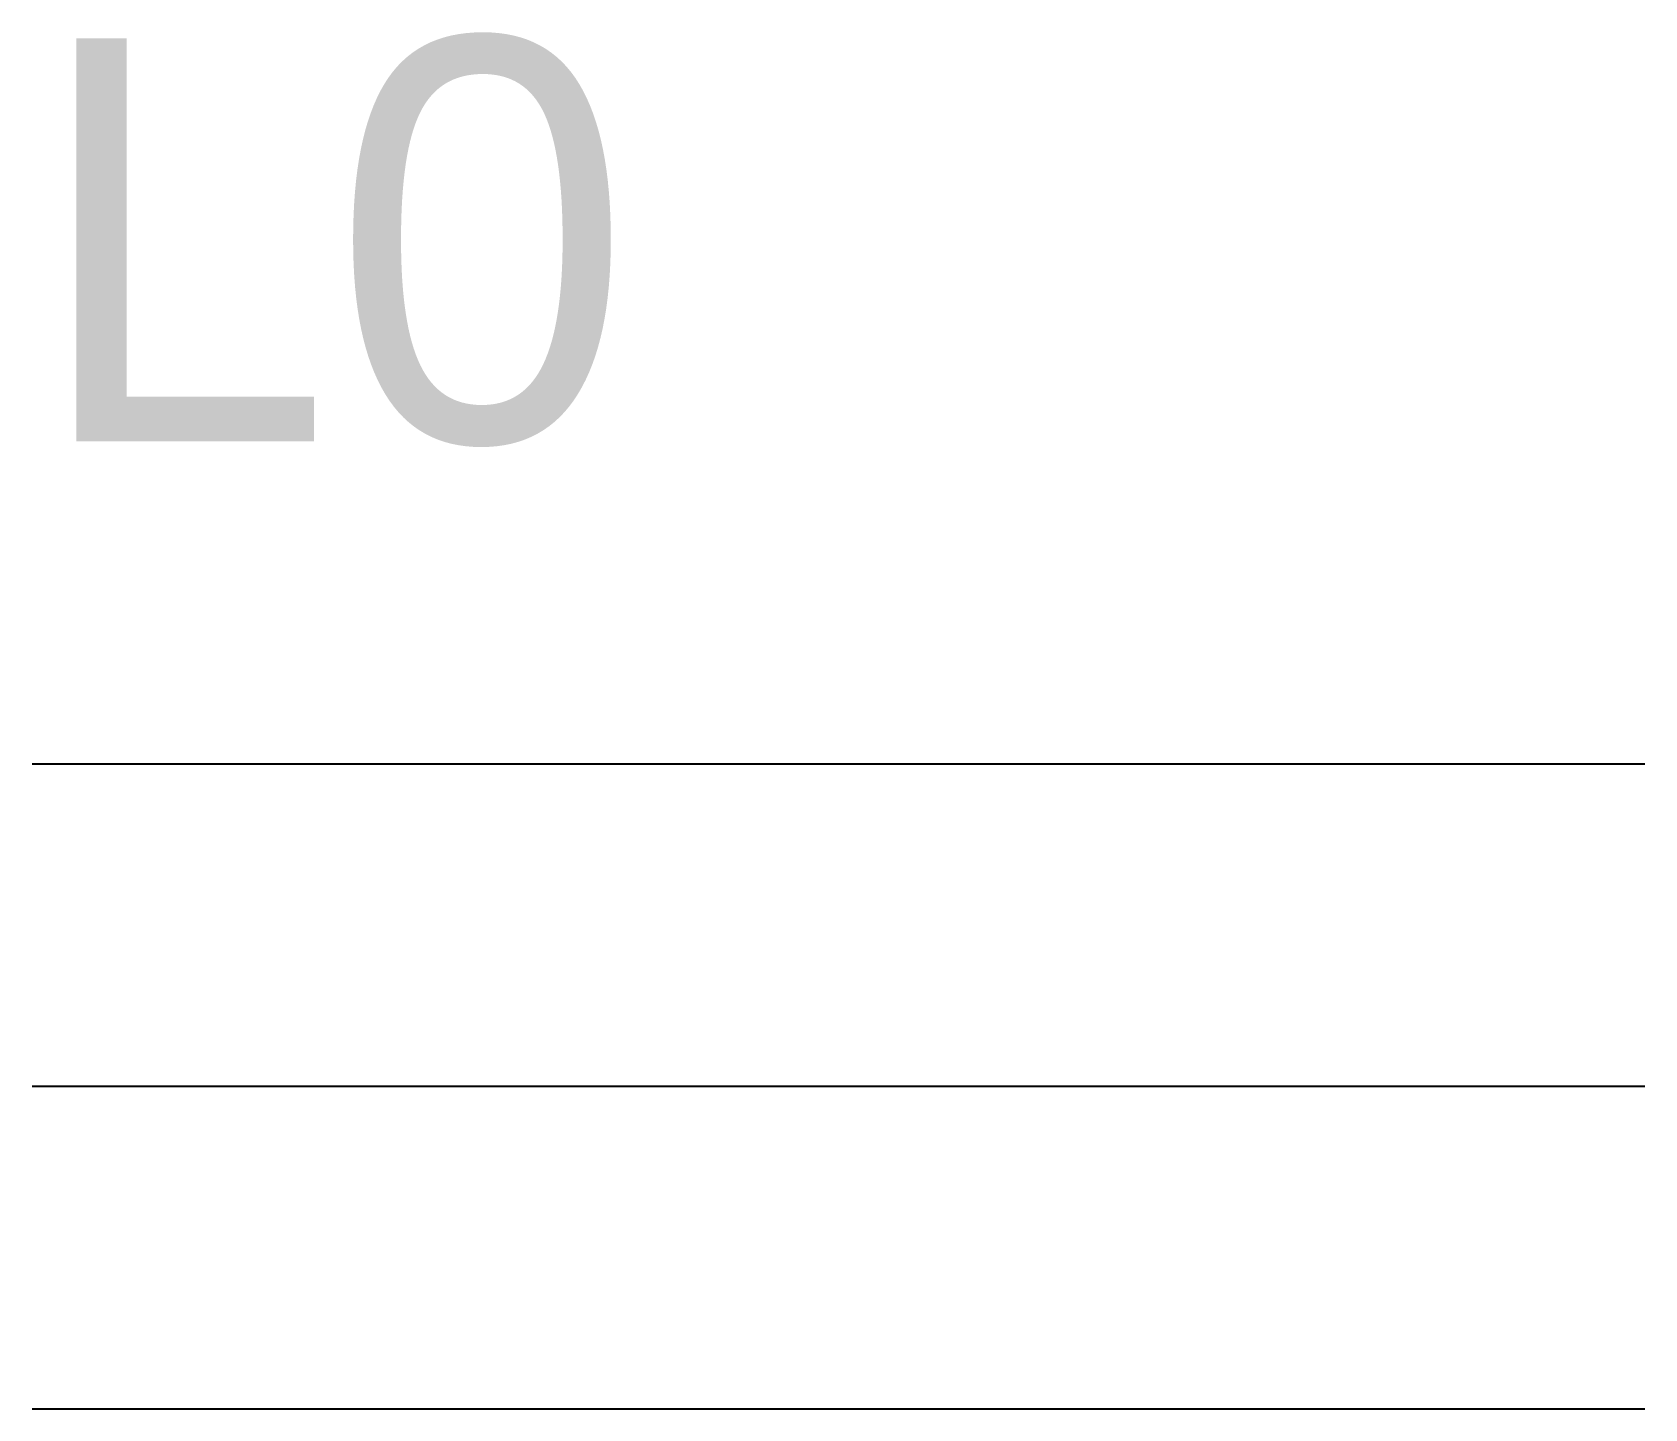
# Model space of a CAD drawing. Header units: millimetres. Extents: x 0 to 10, y 0 to 8.5.
import ezdxf

# ---------------------------------------------------------------- set-up
doc = ezdxf.new("R2010")
doc.units = ezdxf.units.MM
doc.layers.add('BLUE', color=5, linetype='Continuous')
doc.layers.add('RED', color=1, linetype='Continuous')

# ---------------------------------------------------------------- blocks, each defined once
blk = doc.blocks.new('SYM')
at = {"color": 0}
blk.add_line((0, 2), (10, 2), dxfattribs=at)
blk.add_line((0, 0), (10, 0))
at = {"layer": 'BLUE'}
blk.add_line((0, 4), (10, 4), dxfattribs=at)
blk.add_text('L0', height=2.5).set_placement((0, 6))

msp = doc.modelspace()

# ---------------------------------------------------------------- block references
at = {"layer": 'RED'}
msp.add_blockref('SYM', (0, 0), dxfattribs=at)

doc.saveas('drawing.dxf')
